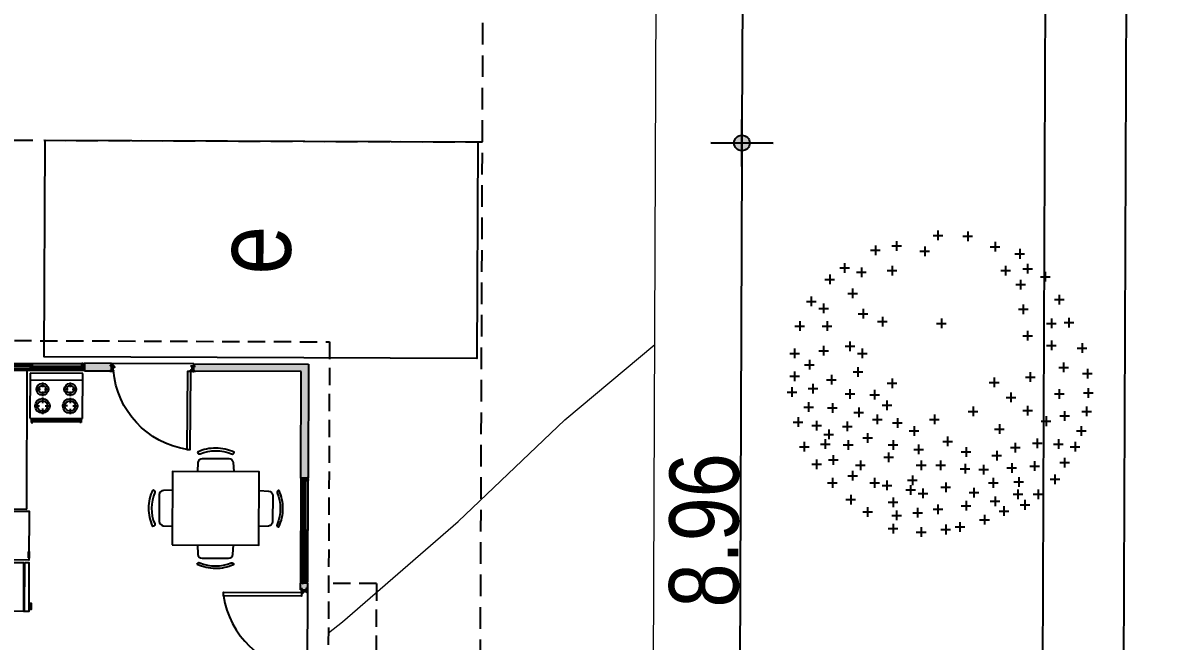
# Model space of a CAD drawing. Header units: inches. Extents: x 203 to 1065, y -1127 to 921.
# Drawn here: x 800.53 to 813.72, y 773.13 to 780.27 of the extents above; entities that cross this region are included whole.
import ezdxf

# ---------------------------------------------------------------- set-up
doc = ezdxf.new("R2010")
doc.units = ezdxf.units.IN
doc.header["$MEASUREMENT"] = 0
doc.header["$PDMODE"] = 35
doc.linetypes.add('DASHED2', pattern=[0.375, 0.25, -0.125])
doc.linetypes.add('HIDDEN', pattern=[0.375, 0.25, -0.125])
for name, color, linetype in [('4-PUERTA', 3, 'Continuous'), ('4-Ventana', 7, 'Continuous'), ('7-TECHO', 3, 'Continuous'), ('8-MUROS', 4, 'Continuous'), ('9-Equipamiento', 8, 'Continuous'), ('calle', 3, 'Continuous'), ('COTAS', 7, 'Continuous'), ('CURVAS', 32, 'Continuous'), ('D2', 40, 'Continuous'), ('Estacionamiento', 8, 'Continuous'), ('Mobiliario', 8, 'Continuous'), ('P-035', 3, 'Continuous'), ('Vegetación', 102, 'Continuous')]:
    doc.layers.add(name, color=color, linetype=linetype)
doc.layers.add('Limite terrenos', color=2, linetype='DASHED2', transparency=0.4)
doc.styles.add('TECHNICLITE', font='techl___.ttf')
doc.dimstyles.new('1-100', dxfattribs={"dimscale": 0, "dimtxt": 0.09, "dimasz": 0.03, "dimexe": 0.12, "dimexo": 0.2, "dimgap": 0.005, "dimtad": 3, "dimzin": 0, "dimdsep": 46, "dimtxsty": 'TECHNICLITE', "dimblk1": 'COTA', "dimblk2": 'COTA', "dimsah": 1, "dimcen": 2.5, "dimse1": 1, "dimse2": 1, "dimclrd": 7, "dimclre": 7, "dimclrt": 7, "dimadec": 0, "dimazin": 0, "dimtfac": 1, "dimtdec": 6, "dimtmove": 2, "dimatfit": 3, "dimldrblk": 'COTA', "dimfxl": 1, "dimtolj": 1, "dimtzin": 0, "dimarcsym": 0})

# ---------------------------------------------------------------- blocks, each defined once
blk = doc.blocks.new('PERFIL VENTANA')
for p, q in [((0, 0.03), (0.019, 0.03)), ((0, 0.03), (0, 0.022)), ((0.001, 0.022), (0, 0.022)), ((0.001, 0.028), (0.001, 0.022)), ((0.001, 0.028), (0.007, 0.028)), ((0.007, -0.028), (0.007, 0.028)), ((0.008, 0.013), (0.008, 0.028)), ((0.008, 0.028), (0.02, 0.028)), ((0.008, 0.013), (0.028, 0.013)), ((0.008, -0.012), (0.008, 0.012)), ((0.008, 0.012), (0.029, 0.012)), ((0.019, 0.034), (0.03, 0.034)), ((0.019, 0.034), (0.019, 0.03)), ((0.02, 0.032), (0.02, 0.028)), ((0.02, 0.032), (0.03, 0.032)), ((0.023, 0.017), (0.023, 0.018)), ((0.023, 0.018), (0.029, 0.018)), ((0.023, 0.017), (0.028, 0.017)), ((0.03, 0.034), (0.03, 0.032)), ((0.001, -0.022), (0, -0.022)), ((0, -0.03), (0, -0.022)), ((0, -0.03), (0.03, -0.03)), ((0.001, -0.028), (0.001, -0.022)), ((0.001, -0.028), (0.007, -0.028)), ((0.008, -0.012), (0.029, -0.012)), ((0.008, -0.028), (0.008, -0.013)), ((0.008, -0.013), (0.028, -0.013)), ((0.008, -0.028), (0.019, -0.028)), ((0.02, -0.026), (0.019, -0.026)), ((0.019, -0.028), (0.019, -0.026)), ((0.02, -0.028), (0.02, -0.026)), ((0.02, -0.028), (0.03, -0.028)), ((0.023, -0.017), (0.023, -0.018)), ((0.023, -0.017), (0.028, -0.017)), ((0.023, -0.018), (0.029, -0.018)), ((0.03, -0.03), (0.03, -0.028))]:
    blk.add_line(p, q)
for centre, radius, start, end in [((0.026, 0.015), 0.00298, 322.3763, 37.6237), ((0.026, 0.015), 0.00441, 312.5645, 47.4355), ((0.026, -0.015), 0.00298, 322.3763, 37.6237), ((0.026, -0.015), 0.00441, 312.5645, 47.4355)]:
    blk.add_arc(centre, radius, start, end)
blk = doc.blocks.new('PERFIL VENTANA2')
for p, q in [((0, 0.007), (-0.033, 0.007)), ((-0.033, 0.007), (-0.033, 0.005)), ((-0.033, 0.005), (-0.032, 0.005)), ((-0.033, 0), (-0.032, 0)), ((-0.033, -0.007), (-0.033, 0)), ((-0.023, 0.006), (-0.032, 0.006)), ((-0.032, 0.006), (-0.032, 0.005)), ((-0.032, -0.006), (-0.032, 0)), ((-0.023, -0.006), (-0.023, 0.006)), ((-0.021, -0.006), (-0.021, 0.006)), ((-0.009, 0.006), (-0.021, 0.006)), ((-0.009, -0.006), (-0.009, 0.006)), ((-0.007, -0.006), (-0.007, 0.006)), ((-0.001, 0.006), (-0.007, 0.006)), ((-0.001, 0.006), (-0.001, -0.006)), ((0, 0.007), (0, -0.007)), ((0, -0.007), (-0.033, -0.007)), ((-0.023, -0.006), (-0.032, -0.006)), ((-0.009, -0.006), (-0.021, -0.006)), ((-0.001, -0.006), (-0.007, -0.006))]:
    blk.add_line(p, q)
blk = doc.blocks.new('VENTANA C1')
for p, q in [((0.017, 0.022), (0.017, 0.019)), ((0.017, 0.022), (0.05, 0.022)), ((0.017, 0.019), (0.018, 0.019)), ((0.017, 0.011), (0.018, 0.011)), ((0.017, 0.011), (0.017, 0.007)), ((0.017, 0.007), (0.05, 0.007)), ((0.018, 0.021), (0.018, 0.019)), ((0.018, 0.021), (0.031, 0.021)), ((0.018, 0.011), (0.018, 0.009)), ((0.018, 0.009), (0.031, 0.009)), ((0.031, 0.009), (0.031, 0.021)), ((0.032, 0.009), (0.032, 0.021)), ((0.032, 0.021), (0.038, 0.021)), ((0.032, 0.009), (0.038, 0.009)), ((0.038, 0.009), (0.038, 0.021)), ((0.04, 0.009), (0.04, 0.021)), ((0.04, 0.021), (0.049, 0.021)), ((0.04, 0.009), (0.049, 0.009)), ((0.049, 0.021), (0.049, 0.02)), ((0.05, 0.02), (0.049, 0.02)), ((0.05, 0.015), (0.049, 0.015)), ((0.049, 0.009), (0.049, 0.015)), ((0.05, 0.022), (0.05, 0.02)), ((0.05, 0.007), (0.05, 0.015)), ((1.168, -0.007), (1.168, -0.015)), ((1.201, -0.007), (1.168, -0.007)), ((1.168, -0.02), (1.169, -0.02)), ((1.168, -0.022), (1.168, -0.02)), ((1.201, -0.022), (1.168, -0.022)), ((1.169, -0.009), (1.169, -0.015)), ((1.178, -0.009), (1.169, -0.009)), ((1.169, -0.021), (1.169, -0.02)), ((1.178, -0.021), (1.169, -0.021)), ((1.178, -0.009), (1.178, -0.021)), ((1.18, -0.009), (1.18, -0.021)), ((1.186, -0.009), (1.18, -0.009)), ((1.186, -0.021), (1.18, -0.021)), ((1.186, -0.009), (1.186, -0.021)), ((1.2, -0.009), (1.187, -0.009)), ((1.187, -0.009), (1.187, -0.021)), ((1.2, -0.021), (1.187, -0.021)), ((1.2, -0.011), (1.2, -0.009)), ((1.201, -0.011), (1.2, -0.011)), ((1.2, -0.021), (1.2, -0.019)), ((1.201, -0.019), (1.2, -0.019)), ((1.201, -0.011), (1.201, -0.007)), ((1.201, -0.022), (1.201, -0.019))]:
    blk.add_line(p, q)
for points in [[(0.607, 0.006), (0.615, 0.006), (0.615, -0.007), (0.607, -0.007)], [(0.608, 0.005), (0.614, 0.005), (0.614, -0.005), (0.608, -0.005)]]:
    blk.add_lwpolyline(points, close=True)
at = {"layer": '4-Ventana', "color": 8}
for p, q in [((0.008, 0.003), (0.607, 0.003)), ((0.02, 0.028), (1.202, 0.028)), ((0.03, 0.034), (1.192, 0.034)), ((0.615, 0.003), (1.214, 0.003)), ((0.008, -0.003), (0.607, -0.003)), ((0.02, -0.026), (1.202, -0.026)), ((0.03, -0.03), (1.192, -0.03)), ((0.615, -0.003), (1.214, -0.003))]:
    blk.add_line(p, q, dxfattribs=at)
at = {"layer": '4-Ventana'}
for points in [[(0.046, 0.02), (0.587, 0.02), (0.587, 0.015), (0.046, 0.015)], [(0.625, -0.015), (1.174, -0.015), (1.174, -0.02), (0.625, -0.02)]]:
    blk.add_lwpolyline(points, close=True, dxfattribs=at)
for name, p in [('PERFIL VENTANA', (0, 0)), ('PERFIL VENTANA2', (0.615, 0.015))]:
    blk.add_blockref(name, p)
at = {"xscale": -1}
blk.add_blockref('PERFIL VENTANA', (1.222, 0), dxfattribs=at)
at = {"rotation": 180}
blk.add_blockref('PERFIL VENTANA2', (0.598, -0.015), dxfattribs=at)
blk = doc.blocks.new('PERFIL PUERTA')
blk.add_lwpolyline([(0.026, -0.008), (0.026, -0.009), (0.025, -0.008), (0.025, -0.009), (0.024, -0.008), (0.024, -0.009), (0.023, -0.008), (0.023, -0.009), (0.022, -0.008), (0.022, -0.009), (0.021, -0.008), (0.021, -0.009), (0.02, -0.008), (0.02, -0.009), (0.019, -0.008), (0.019, -0.009), (0.018, -0.008), (0.018, -0.009), (0.017, -0.008), (0.017, -0.009), (0.016, -0.008), (0.016, -0.009), (0.015, -0.008), (0.015, -0.009), (0.005, -0.009), (0.004, -0.008), (0.004, -0.009), (0.003, -0.008), (0.003, -0.009), (0.002, -0.008), (0.002, -0.009), (0.001, -0.008), (0.001, -0.009), (0, -0.008), (0, -0.009), (-0.001, -0.008), (-0.001, -0.009), (-0.002, -0.008), (-0.002, -0.009), (-0.003, -0.008), (-0.003, -0.009), (-0.004, -0.008), (-0.004, -0.009), (-0.005, -0.008), (-0.005, -0.009), (-0.006, -0.008), (-0.006, -0.009), (-0.007, -0.008), (-0.007, -0.009), (-0.011, -0.009), (-0.011, -0.012), (-0.008, -0.012, -0.414214), (-0.007, -0.013), (-0.007, -0.013), (-0.016, -0.013, 0.414214), (-0.017, -0.014), (-0.017, -0.019), (-0.015, -0.019), (-0.015, -0.021, -1), (-0.016, -0.021), (-0.016, -0.02), (-0.017, -0.02), (-0.017, -0.026), (-0.016, -0.026), (-0.016, -0.025, -1), (-0.015, -0.025), (-0.015, -0.027), (-0.018, -0.027, -0.414214), (-0.019, -0.026), (-0.019, -0.014, 0.414214), (-0.02, -0.013), (-0.032, -0.013), (-0.032, -0.012, 0.194303), (-0.033, -0.011, 0.403853), (-0.033, -0.008, 0.403853), (-0.033, -0.006, 0.403853), (-0.033, -0.003, 0.403853), (-0.033, -0.001, 0.403853), (-0.033, 0.002, 0.403853), (-0.033, 0.004, 0.403853), (-0.033, 0.007, 0.403853), (-0.033, 0.009, 0.403853), (-0.033, 0.012, 0.403853), (-0.033, 0.014, 0.403853), (-0.033, 0.017, 0.403853), (-0.033, 0.019, 0.403853), (-0.033, 0.022, 0.403853), (-0.033, 0.024, 0.194303), (-0.032, 0.026), (-0.032, 0.027), (-0.031, 0.027), (-0.031, 0.017), (-0.031, 0.001, 0.414214), (-0.03, 0), (-0.025, 0, -0.414214), (-0.025, -0.001), (-0.025, -0.001, -0.414214), (-0.025, -0.001), (-0.031, -0.001), (-0.031, -0.007), (-0.029, -0.007), (-0.029, -0.008), (-0.03, -0.008, 0.414214), (-0.031, -0.009), (-0.031, -0.011, 0.414214), (-0.03, -0.012), (-0.013, -0.012, 0.414214), (-0.012, -0.011), (-0.012, -0.009), (-0.012, -0.008, -0.414214), (-0.011, -0.007), (0.031, -0.007), (0.031, -0.001), (0.025, -0.001, -0.414214), (0.025, -0.001), (0.025, -0.001, -0.414214), (0.025, 0), (0.03, 0, 0.414214), (0.031, 0.001), (0.031, 0.017), (0.031, 0.027), (0.032, 0.027), (0.032, 0.026, 0.194303), (0.033, 0.024, 0.403853), (0.033, 0.022, 0.403853), (0.033, 0.019, 0.403853), (0.033, 0.017, 0.403853), (0.033, 0.014, 0.403853), (0.033, 0.012, 0.403853), (0.033, 0.009, 0.403853), (0.033, 0.007, 0.403853), (0.033, 0.004, 0.403853), (0.033, 0.002, 0.403853), (0.033, -0.001, 0.403853), (0.033, -0.003, 0.403853), (0.033, -0.006, 0.403853), (0.033, -0.008, 0.403853), (0.033, -0.011, 0.194303), (0.032, -0.012), (0.032, -0.013), (0.026, -0.013), (0.026, -0.013, -0.414214), (0.027, -0.012), (0.031, -0.012), (0.031, -0.009), (0.027, -0.009)], format="xyb", close=True)
blk = doc.blocks.new('PERFIL PUERTA 1')
for p, q in [((-0.002, 0.04), (0.005, 0.04)), ((-0.002, 0.001), (-0.002, 0.002)), ((0, 0), (-0.002, 0)), ((-0.002, 0), (-0.002, 0)), ((0, 0), (-0.002, 0)), ((0, 0.038), (0.005, 0.038)), ((0, 0.032), (0, 0.038)), ((0, 0.032), (0.041, 0.032)), ((0, 0.024), (0, 0.031)), ((0.042, 0.031), (0, 0.031)), ((0, 0.024), (0.01, 0.024)), ((0, 0.013), (0, 0.023)), ((0.01, 0.023), (0, 0.023)), ((0, 0.009), (0, 0.014)), ((0, 0.001), (0, 0.009)), ((0, 0.001), (0.001, 0.001)), ((0, 0), (0, -0.009)), ((0.001, 0.001), (0.001, -0.009)), ((0.005, 0.038), (0.005, 0.04)), ((0.01, 0.023), (0.01, 0.024)), ((0.037, 0.038), (0.037, 0.04)), ((0.037, 0.04), (0.048, 0.04)), ((0.037, 0.038), (0.041, 0.038)), ((0.041, 0.032), (0.041, 0.038)), ((0.042, 0.031), (0.042, 0.038)), ((0.042, 0.038), (0.058, 0.038)), ((0.046, 0.055), (0.049, 0.055)), ((0.046, 0.052), (0.046, 0.055)), ((0.046, 0.052), (0.047, 0.052)), ((0.046, 0.046), (0.046, 0.049)), ((0.046, 0.049), (0.047, 0.049)), ((0.046, 0.046), (0.048, 0.046)), ((0.047, 0.053), (0.048, 0.053)), ((0.047, 0.052), (0.047, 0.053)), ((0.047, 0.048), (0.047, 0.049)), ((0.047, 0.048), (0.048, 0.048)), ((0.048, 0.048), (0.048, 0.053)), ((0.048, 0.04), (0.048, 0.046)), ((0.049, 0.04), (0.049, 0.055)), ((0.049, 0.04), (0.059, 0.04)), ((0.05, 0.023), (0.05, 0.024)), ((0.05, 0.024), (0.058, 0.024)), ((0.058, 0.023), (0.05, 0.023)), ((0.056, 0.001), (0.058, 0.001)), ((0.056, 0.001), (0.056, -0.009)), ((0.057, 0.031), (0.057, 0.032)), ((0.057, 0.032), (0.058, 0.032)), ((0.058, 0.031), (0.057, 0.031)), ((0.058, 0.032), (0.058, 0.038)), ((0.058, 0.024), (0.058, 0.031)), ((0.058, 0.013), (0.058, 0.023)), ((0.058, 0.009), (0.058, 0.014)), ((0.058, 0.001), (0.058, 0.009)), ((0.058, 0), (0.058, -0.009)), ((0.058, 0), (0.059, 0)), ((0.059, 0), (0.058, 0)), ((0.059, 0), (0.059, 0)), ((0, -0.009), (0.001, -0.009)), ((0.056, -0.009), (0.058, -0.009))]:
    blk.add_line(p, q)
for radius in [0.00228, 0.00128]:
    blk.add_circle((-0.002, 0.042), radius)
for centre, radius, start, end in [((-0.006, 0.008), 0.004, 15.4778, 15.4778), ((-0.006, 0.04), 0.004, 344.5222, 353.5674), ((-0.001, 0.039), 0.000208, 164.5222, 254.3626), ((-0.002, 0.038), 0.000926, 315.0751, 43.9996), ((-0.001, 0.038), 0.000208, 108.652, 250.079), ((-0.002, 0.037), 0.000926, 316.0004, 45.3053), ((-0.002, 0.035), 0.000926, 315.0751, 47.463), ((-0.001, 0.036), 0.000208, 105.6374, 242.4915), ((-0.002, 0.033), 0.000926, 316.0004, 45.3053), ((-0.001, 0.034), 0.000208, 108.652, 250.079), ((-0.006, 0.032), 0.004, 359.3447, 0.6553), ((-0.001, 0.033), 0.000208, 105.6374, 180.6553), ((-0.002, 0.032), 0.000926, 315.0751, 43.9996), ((-0.001, 0.032), 0.000208, 179.3447, 254.3626), ((-0.002, 0.03), 0.000926, 316.0004, 45.3053), ((-0.001, 0.031), 0.000208, 108.652, 250.079), ((-0.001, 0.029), 0.000208, 105.6374, 242.4915), ((-0.002, 0.028), 0.000926, 315.0751, 47.463), ((-0.001, 0.027), 0.000208, 108.652, 250.079), ((-0.002, 0.026), 0.000926, 316.0004, 45.3053), ((-0.006, 0.024), 0.004, 0, 15.4778), ((-0.001, 0.026), 0.000208, 105.6374, 195.4778), ((-0.006, 0.024), 0.004, 344.5222, 0), ((-0.001, 0.023), 0.000208, 164.5222, 254.3626), ((-0.002, 0.023), 0.000926, 315.0751, 43.9996), ((-0.001, 0.022), 0.000208, 108.652, 250.079), ((-0.002, 0.021), 0.000926, 316.0004, 45.3053), ((-0.002, 0.019), 0.000926, 315.0751, 47.463), ((-0.001, 0.02), 0.000208, 105.6374, 242.4915), ((-0.002, 0.017), 0.000926, 316.0004, 45.3053), ((-0.001, 0.018), 0.000208, 108.652, 250.079), ((-0.001, 0.017), 0.000208, 105.6374, 195.4778), ((-0.006, 0.015), 0.004, 8.6374, 15.4778), ((-0.001, 0.016), 0.000208, 164.5222, 254.3626), ((-0.006, 0.017), 0.004, 344.5222, 351.3626), ((-0.002, 0.015), 0.000926, 315.0751, 43.9996), ((-0.001, 0.014), 0.000208, 108.652, 250.079), ((-0.002, 0.013), 0.000926, 316.0004, 45.3053), ((-0.002, 0.011), 0.000926, 315.0751, 47.463), ((-0.001, 0.012), 0.000208, 105.6374, 242.4915), ((-0.001, 0.01), 0.000208, 108.652, 250.079), ((-0.002, 0.01), 0.000926, 316.0004, 45.3053), ((-0.001, 0.009), 0.000208, 164.5222, 254.3626), ((-0.001, 0.009), 0.000208, 105.6374, 195.4778), ((-0.002, 0.008), 0.000926, 315.0751, 43.9996), ((-0.002, 0.006), 0.000926, 316.0004, 45.3053), ((-0.001, 0.007), 0.000208, 108.652, 250.079), ((-0.001, 0.005), 0.000208, 105.6374, 242.4915), ((-0.002, 0.004), 0.000926, 315.0751, 47.463), ((-0.001, 0.003), 0.000208, 108.652, 250.079), ((-0.002, 0.003), 0.000926, 316.0004, 45.3053), ((-0.001, 0.002), 0.000208, 105.6374, 195.4778), ((-0.006, 0), 0.004, 0, 15.4778), ((0.063, 0.04), 0.004, 186.4326, 195.4778), ((0.06, 0.038), 0.000926, 136.0004, 224.9249), ((0.059, 0.039), 0.000208, 285.6374, 15.4778), ((0.059, 0.038), 0.000208, 289.921, 71.348), ((0.06, 0.037), 0.000926, 134.6947, 223.9996), ((0.059, 0.036), 0.000208, 297.5085, 74.3626), ((0.06, 0.035), 0.000926, 132.537, 224.9249), ((0.059, 0.034), 0.000208, 289.921, 71.348), ((0.06, 0.033), 0.000926, 134.6947, 223.9996), ((0.059, 0.033), 0.000208, 359.3447, 74.3626), ((0.059, 0.032), 0.000208, 285.6374, 0.6553), ((0.06, 0.032), 0.000926, 136.0004, 224.9249), ((0.059, 0.031), 0.000208, 289.921, 71.348), ((0.06, 0.03), 0.000926, 134.6947, 223.9996), ((0.06, 0.028), 0.000926, 132.537, 224.9249), ((0.059, 0.029), 0.000208, 297.5085, 74.3626), ((0.06, 0.026), 0.000926, 134.6947, 223.9996), ((0.059, 0.027), 0.000208, 289.921, 71.348), ((0.059, 0.026), 0.000208, 344.5222, 74.3626), ((0.063, 0.024), 0.004, 164.5222, 180), ((0.059, 0.024), 0.000208, 285.6374, 15.4778), ((0.06, 0.023), 0.000926, 136.0004, 224.9249), ((0.063, 0.025), 0.004, 186.4326, 195.4778), ((0.059, 0.022), 0.000208, 289.921, 71.348), ((0.06, 0.021), 0.000926, 134.6947, 223.9996), ((0.059, 0.02), 0.000208, 297.5085, 74.3626), ((0.06, 0.02), 0.000926, 132.537, 224.9249), ((0.059, 0.019), 0.000208, 289.921, 71.348), ((0.06, 0.018), 0.000926, 134.6947, 223.9996), ((0.06, 0.016), 0.000926, 136.0004, 224.9249), ((0.059, 0.017), 0.000208, 285.6374, 0.6553), ((0.059, 0.017), 0.000208, 359.3447, 74.3626), ((0.06, 0.014), 0.000926, 134.6947, 223.9996), ((0.059, 0.015), 0.000208, 289.921, 71.348), ((0.059, 0.014), 0.000208, 297.5085, 74.3626), ((0.06, 0.013), 0.000926, 132.537, 224.9249), ((0.059, 0.012), 0.000208, 289.921, 71.348), ((0.06, 0.011), 0.000926, 134.6947, 223.9996), ((0.063, 0.009), 0.004, 164.5222, 180), ((0.059, 0.01), 0.000208, 344.5222, 74.3626), ((0.063, 0.009), 0.004, 180, 195.4778), ((0.059, 0.008), 0.000208, 285.6374, 15.4778), ((0.06, 0.007), 0.000926, 136.0004, 224.9249), ((0.059, 0.006), 0.000208, 289.921, 71.348), ((0.06, 0.006), 0.000926, 134.6947, 223.9996), ((0.059, 0.005), 0.000208, 297.5085, 74.3626), ((0.06, 0.004), 0.000926, 132.537, 224.9249), ((0.06, 0.002), 0.000926, 134.6947, 223.9996), ((0.059, 0.003), 0.000208, 289.921, 71.348), ((0.059, 0.001), 0.000208, 344.5222, 74.3626), ((0.063, 0), 0.004, 164.5222, 180), ((0.064, 0.032), 0.004, 179.3447, 180.6553), ((0.064, 0.017), 0.004, 179.3447, 180.6553)]:
    blk.add_arc(centre, radius, start, end)
blk = doc.blocks.new('PUERTA 90')
at = {"layer": '4-PUERTA'}
blk.add_lwpolyline([(-0.045, 0.03), (-0.085, 0.03), (-0.085, 0.93), (-0.045, 0.93)], close=True, dxfattribs=at)
at = {"layer": '4-PUERTA', "color": 252}
blk.add_arc((0.063, -0.066), 1.007, 98.4244, 174.7413, dxfattribs=at)
at = {"rotation": 90}
for name, p in [('PERFIL PUERTA', (-0.953, 0)), ('PERFIL PUERTA 1', (0, -0.031))]:
    blk.add_blockref(name, p, dxfattribs=at)
blk = doc.blocks.new('COCINA1')
at = {"linetype": 'Continuous'}
for p, q in [((0, 0.304), (0, -0.304)), ((0.52, 0.304), (0, 0.304)), ((0.08, 0.304), (0.08, -0.304)), ((0.52, -0.304), (0.52, 0.304)), ((0.52, 0.288), (0.568, 0.288)), ((0.568, 0.272), (0.52, 0.272)), ((0.544, 0.272), (0.544, -0.272)), ((0.552, -0.272), (0.552, 0.272)), ((0.56, 0.272), (0.56, -0.272)), ((0.568, 0.288), (0.568, 0.272)), ((0.104, 0.16), (0.16, 0.16)), ((0.184, 0.24), (0.184, 0.184)), ((0.184, 0.136), (0.184, 0.08)), ((0.208, 0.16), (0.264, 0.16)), ((0.28, 0.16), (0.344, 0.16)), ((0.376, 0.256), (0.376, 0.192)), ((0.408, 0.16), (0.472, 0.16)), ((0.376, 0.128), (0.376, 0.064)), ((0.184, -0.136), (0.184, -0.08)), ((0.376, -0.128), (0.376, -0.064)), ((0.104, -0.16), (0.16, -0.16)), ((0.184, -0.24), (0.184, -0.184)), ((0.208, -0.16), (0.264, -0.16)), ((0.28, -0.16), (0.344, -0.16)), ((0.376, -0.256), (0.376, -0.192)), ((0.408, -0.16), (0.472, -0.16)), ((0, -0.304), (0.52, -0.304)), ((0.568, -0.272), (0.52, -0.272)), ((0.52, -0.288), (0.568, -0.288)), ((0.568, -0.288), (0.568, -0.272))]:
    blk.add_line(p, q, dxfattribs=at)
for centre, radius in [((0.184, 0.16), 0.068), ((0.184, 0.16), 0.044), ((0.376, 0.16), 0.084), ((0.376, 0.16), 0.06), ((0.184, -0.16), 0.068), ((0.184, -0.16), 0.044), ((0.376, -0.16), 0.084), ((0.376, -0.16), 0.06)]:
    blk.add_circle(centre, radius, dxfattribs=at)
blk = doc.blocks.new('HEL1-PL')
for points in [[(2, -41), (73, -41), (73, 41), (2, 41)], [(75, -41), (82, -41), (82, 41), (75, 41)], [(84.3, 37.3), (86.6, 37.3), (86.6, 27.4), (84.3, 27.4)]]:
    blk.add_lwpolyline(points, close=True)
blk = doc.blocks.new('2 Dorm')
at = {"layer": '8-MUROS'}
h = blk.add_hatch(color=252, dxfattribs=at)
h.dxf.hatch_style = 1
h.paths.add_polyline_path([(6.513, -7.547), (6.467, -4.95), (3.553, -5.001), (3.553, -5.001), (3.554, -5.061), (6.382, -5.011), (6.425, -7.465), (5.194, -7.487), (5.196, -7.57)])
h.paths.add_polyline_path([(2.721, -7.53), (2.671, -4.69), (2.611, -4.691), (2.662, -7.615), (3.984, -7.592), (3.983, -7.508)])
h.paths.add_polyline_path([(0.219, -7.574), (0.154, -3.858), (2.659, -3.814), (2.658, -3.754), (0.153, -3.798), (0.088, -0.082), (1.318, -0.061), (1.317, 0.023), (0, 0), (0.134, -7.659), (1.45, -7.636), (1.449, -7.552)])
h.paths.add_polyline_path([(3.568, -4.226), (3.628, -4.225), (3.62, -3.797), (6.391, -3.749), (6.446, -3.748), (6.445, -3.688), (3.559, -3.738)])
h.paths.add_polyline_path([(3.775, -0.018), (3.842, -0.017), (3.84, 0.067), (3.774, 0.066)])
h.paths.add_polyline_path([(2.53, -0.04), (2.825, -0.034), (2.824, 0.049), (2.529, 0.044)])
h.paths.add_polyline_path([(6.294, 0.026), (6.316, -1.216), (6.402, -1.214), (6.379, 0.111), (5.062, 0.088), (5.064, 0.005)])
h = blk.add_hatch(color=252, dxfattribs=at)
h.dxf.hatch_style = 1
h.paths.add_polyline_path([(6.332, -2.166), (6.338, -2.478), (6.424, -2.476), (6.419, -2.164)])
at = {"color": 8}
for p, q in [((2.824, 0.049), (3.774, 0.066)), ((6.402, -1.214), (6.419, -2.164))]:
    blk.add_line(p, q, dxfattribs=at)
at = {"layer": '7-TECHO', "linetype": 'HIDDEN', "ltscale": 0.8}
for p, q in [((3.834, 0.861), (1.256, 0.816)), ((3.834, 0.861), (3.843, 0.308)), ((6.634, 0.357), (-0.263, 0.236)), ((6.776, -7.784), (6.634, 0.357))]:
    blk.add_line(p, q, dxfattribs=at)
at = {"layer": '8-MUROS', "color": 4}
for p, q in [((3.774, 0.066), (3.85, 0.067)), ((3.85, 0.067), (3.852, -0.016)), ((6.379, 0.111), (5.062, 0.088)), ((5.062, 0.088), (5.064, 0.005)), ((5.064, 0.005), (6.294, 0.026)), ((6.294, 0.026), (6.316, -1.216)), ((6.402, -1.214), (6.379, 0.111)), ((3.775, -0.018), (3.852, -0.016)), ((6.316, -1.216), (6.402, -1.214)), ((6.338, -2.478), (6.332, -2.166)), ((6.419, -2.164), (6.424, -2.476)), ((6.424, -2.476), (6.338, -2.478))]:
    blk.add_line(p, q, dxfattribs=at)
at = {"layer": '8-MUROS', "color": 251}
for p, q in [((5.064, 0.005), (3.852, -0.016)), ((6.338, -2.478), (6.359, -3.69))]:
    blk.add_line(p, q, dxfattribs=at)
at = {"layer": '8-MUROS', "color": 4}
for points in [[(3.775, -0.018), (3.774, 0.066)], [(6.332, -2.166), (6.419, -2.164)]]:
    blk.add_lwpolyline(points, dxfattribs=at)
at = {"layer": '9-Equipamiento'}
for p, q in [((4.749, -3.168), (6.349, -3.14)), ((6.349, -3.14), (6.359, -3.69)), ((4.759, -3.718), (4.749, -3.168))]:
    blk.add_line(p, q, dxfattribs=at)
at = {"layer": 'Mobiliario'}
for points in [[(4.925, -0.25), (4.925, -0.252, -0.536397), (4.898, -0.271, 0.201961), (4.533, -0.278, -0.536397), (4.505, -0.26), (4.505, -0.257, -0.108787), (4.714, -0.207, -0.108787)], [(4.082, -1.207), (4.084, -1.206, 0.536397), (4.102, -1.178, -0.201961), (4.096, -0.814, 0.536397), (4.077, -0.787), (4.074, -0.787, 0.108787), (4.032, -0.997, 0.108787)], [(5.381, -1.184), (5.379, -1.184, -0.536397), (5.36, -1.156, 0.201961), (5.354, -0.792, -0.536397), (5.371, -0.764), (5.374, -0.764, -0.108787), (5.424, -0.973, -0.108787)], [(4.95, -1.706), (4.95, -1.704, 0.536397), (4.922, -1.686, -0.201961), (4.558, -1.692, 0.536397), (4.53, -1.711), (4.53, -1.714, 0.108787), (4.741, -1.756, 0.108787)]]:
    blk.add_lwpolyline(points, format="xyb", close=True, dxfattribs=at)
for points in [[(4.927, -0.475), (4.92, -0.371, 0.398895), (4.869, -0.324), (4.564, -0.33, 0.398895), (4.515, -0.378), (4.511, -0.482)], [(4.306, -1.201), (4.202, -1.197, -0.398895), (4.154, -1.148), (4.149, -0.843, -0.398895), (4.195, -0.792), (4.299, -0.785)], [(5.156, -1.186), (5.26, -1.178, 0.398895), (5.307, -1.128), (5.301, -0.823, 0.398895), (5.253, -0.774), (5.149, -0.77)], [(4.944, -1.482), (4.941, -1.585, -0.398895), (4.892, -1.634), (4.587, -1.639, -0.398895), (4.536, -1.593), (4.529, -1.489)]]:
    blk.add_lwpolyline(points, format="xyb", dxfattribs=at)
for points in [[(4.312, -1.493), (4.294, -0.493), (5.144, -0.478), (5.161, -1.478)], [(4.733, -3.691), (4.723, -3.141), (4.16, -3.151), (4.169, -3.701)], [(4.185, -3.159), (4.185, -3.143), (4.253, -3.141), (4.253, -3.157)]]:
    blk.add_lwpolyline(points, close=True, dxfattribs=at)
at = {"layer": '4-PUERTA', "xscale": -1, "rotation": 181}
blk.add_blockref('PUERTA 90', (3.786, 0.024), dxfattribs=at)
at = {"layer": '4-PUERTA', "rotation": 91.21741319215062}
blk.add_blockref('PUERTA 90', (6.342, -1.204), dxfattribs=at)
at = {"layer": '4-Ventana', "rotation": 1.000000000000049}
blk.add_blockref('VENTANA C1', (3.845, 0.035), dxfattribs=at)
at = {"layer": '4-Ventana', "xscale": -1, "rotation": 271}
blk.add_blockref('VENTANA C1', (6.411, -3.699), dxfattribs=at)
at = {"layer": 'Mobiliario', "xscale": -1, "rotation": 0.9999999999999964}
blk.add_blockref('COCINA1', (6.312, -2.804), dxfattribs=at)
at = {"layer": 'Mobiliario', "xscale": 0.006875000000945874, "yscale": 0.006875000000945874, "zscale": 0.006875000000945874, "rotation": 90.99999999999994}
blk.add_blockref('HEL1-PL', (3.858, -3.72), dxfattribs=at)
blk = doc.blocks.new('RB13')
for p, q in [((0.00127, 0.49667), (0.00127, 0.4655)), ((-0.09496, 0.49383), (-0.09496, 0.46267)), ((-0.07937, 0.47825), (-0.11054, 0.47825)), ((0.01685, 0.48108), (-0.01432, 0.48108)), ((-0.18269, 0.45983), (-0.18269, 0.42867)), ((0.13428, 0.46267), (0.13428, 0.4315)), ((0.2022, 0.4485), (0.2022, 0.41733)), ((0.04372, 0.44567), (0.04372, 0.4145)), ((0.14987, 0.44708), (0.1187, 0.44708)), ((-0.16711, 0.44425), (-0.19827, 0.44425)), ((-0.26193, 0.43717), (-0.26193, 0.406)), ((0.0593, 0.43008), (0.02814, 0.43008)), ((0.21779, 0.43292), (0.18662, 0.43292)), ((-0.24635, 0.42158), (-0.27752, 0.42158)), ((0.30126, 0.39183), (0.30126, 0.36066)), ((-0.2874, 0.389), (-0.2874, 0.35783)), ((-0.21665, 0.38333), (-0.21665, 0.35216)), ((0.14843, 0.38333), (0.14843, 0.35216)), ((0.24749, 0.37767), (0.24749, 0.3465)), ((0.31684, 0.37625), (0.28567, 0.37625)), ((-0.27182, 0.37342), (-0.30299, 0.37342)), ((-0.20107, 0.36775), (-0.23223, 0.36775)), ((0.16402, 0.36775), (0.13285, 0.36775)), ((-0.34401, 0.3635), (-0.34401, 0.33233)), ((0.26307, 0.36208), (0.2319, 0.36208)), ((0.34937, 0.355), (0.34937, 0.32383)), ((-0.32842, 0.34791), (-0.35959, 0.34791)), ((-0.26476, 0.338), (-0.26476, 0.30683)), ((0.36495, 0.33941), (0.33379, 0.33941)), ((-0.24918, 0.32241), (-0.28035, 0.32241)), ((0.27579, 0.30966), (0.27579, 0.2785)), ((0.29137, 0.29408), (0.2602, 0.29408)), ((-0.38929, 0.28983), (-0.38929, 0.25866)), ((0.4088, 0.28416), (0.4088, 0.253)), ((-0.3737, 0.27425), (-0.40487, 0.27425)), ((0.42439, 0.26858), (0.39322, 0.26858)), ((0.36918, 0.2615), (0.36918, 0.23033)), ((-0.27325, 0.25866), (-0.27325, 0.22749)), ((-0.25767, 0.24308), (-0.28884, 0.24308)), ((0.24183, 0.2445), (0.24183, 0.21333)), ((0.38476, 0.24591), (0.3536, 0.24591)), ((0.25741, 0.22891), (0.22624, 0.22891)), ((0.17956, 0.21899), (0.17956, 0.18783)), ((-0.42042, 0.21616), (-0.42042, 0.18499)), ((-0.36382, 0.21333), (-0.36382, 0.18216)), ((-0.01005, 0.21333), (-0.01005, 0.18216)), ((0.19515, 0.20341), (0.16398, 0.20341)), ((0.35786, 0.20483), (0.35786, 0.17366)), ((0.44559, 0.20483), (0.44559, 0.17366)), ((-0.40483, 0.20058), (-0.436, 0.20058)), ((-0.34823, 0.19774), (-0.3794, 0.19774)), ((0.00553, 0.19774), (-0.02564, 0.19774)), ((0.37344, 0.18924), (0.34228, 0.18924)), ((0.46118, 0.18924), (0.43001, 0.18924)), ((-0.2874, 0.17366), (-0.2874, 0.14249)), ((-0.27182, 0.15808), (-0.30299, 0.15808)), ((-0.36382, 0.14249), (-0.36382, 0.11133)), ((0.28428, 0.13966), (0.28428, 0.10849)), ((-0.46287, 0.13399), (-0.46287, 0.10282)), ((-0.34823, 0.12691), (-0.3794, 0.12691)), ((0.36918, 0.12549), (0.36918, 0.09432)), ((0.29986, 0.12408), (0.26869, 0.12408)), ((-0.44729, 0.11841), (-0.47845, 0.11841)), ((0.24466, 0.11699), (0.24466, 0.08582)), ((0.46257, 0.11699), (0.46257, 0.08582)), ((0.38476, 0.10991), (0.3536, 0.10991)), ((0.26024, 0.10141), (0.22907, 0.10141)), ((0.47816, 0.10141), (0.44699, 0.10141)), ((0.41446, 0.08016), (0.41446, 0.04899)), ((-0.40344, 0.07166), (-0.40344, 0.04049)), ((0.43005, 0.06457), (0.39888, 0.06457)), ((-0.38785, 0.05607), (-0.41902, 0.05607)), ((0.25881, 0.05749), (0.25881, 0.02632)), ((-0.47985, 0.05182), (-0.47985, 0.02066)), ((-0.29589, 0.04049), (-0.29589, 0.00932)), ((0.27439, 0.04191), (0.24322, 0.04191)), ((0.46257, 0.04332), (0.46257, 0.01216)), ((-0.46427, 0.03624), (-0.49543, 0.03624)), ((0.34371, 0.03199), (0.34371, 0.00082)), ((0.47816, 0.02774), (0.44699, 0.02774)), ((-0.28031, 0.02491), (-0.31148, 0.02491)), ((-0.17986, 0.02349), (-0.17986, -0.00768)), ((0.14843, 0.02066), (0.14843, -0.01051)), ((0.35929, 0.01641), (0.32813, 0.01641)), ((-0.16428, 0.00791), (-0.19544, 0.00791)), ((0.16402, 0.00507), (0.13285, 0.00507)), ((0.40314, 0.00366), (0.40314, -0.02751)), ((-0.48268, -0.01051), (-0.48268, -0.04168)), ((0.47106, -0.00768), (0.47106, -0.03885)), ((-0.38929, -0.01334), (-0.38929, -0.04451)), ((0.28428, -0.01334), (0.28428, -0.04451)), ((0.41873, -0.01193), (0.38756, -0.01193)), ((0.20503, -0.01618), (0.20503, -0.04735)), ((-0.23363, -0.02468), (-0.23363, -0.05585)), ((0.48665, -0.02326), (0.45548, -0.02326)), ((-0.4671, -0.02609), (-0.49826, -0.02609)), ((-0.3737, -0.02893), (-0.40487, -0.02893)), ((0.29986, -0.02893), (0.26869, -0.02893)), ((0.22062, -0.03176), (0.18945, -0.03176)), ((-0.21805, -0.04026), (-0.24922, -0.04026)), ((0.16541, -0.05018), (0.16541, -0.08135)), ((0.34088, -0.05868), (0.34088, -0.08985)), ((0.41729, -0.05585), (0.41729, -0.08701)), ((0.181, -0.06576), (0.14983, -0.06576)), ((-0.2874, -0.06718), (-0.2874, -0.09835)), ((-0.47702, -0.07001), (-0.47702, -0.10118)), ((-0.11194, -0.07001), (-0.11194, -0.10118)), ((0.25598, -0.07285), (0.25598, -0.10401)), ((0.43288, -0.07143), (0.40171, -0.07143)), ((0.35646, -0.07426), (0.3253, -0.07426)), ((-0.40627, -0.08418), (-0.40627, -0.11535)), ((-0.27182, -0.08276), (-0.30299, -0.08276)), ((-0.46144, -0.0856), (-0.4926, -0.0856)), ((-0.09635, -0.0856), (-0.12752, -0.0856)), ((0.27156, -0.08843), (0.24039, -0.08843)), ((0.01259, -0.09551), (0.01259, -0.12668)), ((0.19654, -0.09551), (0.19654, -0.12668)), ((-0.39068, -0.09976), (-0.42185, -0.09976)), ((-0.34684, -0.10118), (-0.34684, -0.13235)), ((0.45125, -0.10401), (0.45125, -0.13518)), ((0.13145, -0.10685), (0.13145, -0.13801)), ((0.02817, -0.1111), (-0.003, -0.1111)), ((0.21213, -0.1111), (0.18096, -0.1111)), ((-0.33125, -0.11676), (-0.36242, -0.11676)), ((0.39182, -0.11535), (0.39182, -0.14651)), ((0.29277, -0.11818), (0.29277, -0.14935)), ((0.46684, -0.1196), (0.43567, -0.1196)), ((0.14704, -0.12243), (0.11587, -0.12243)), ((-0.19684, -0.12668), (-0.19684, -0.15785)), ((0.40741, -0.13093), (0.37624, -0.13093)), ((-0.46004, -0.13235), (-0.46004, -0.16352)), ((0.07768, -0.13235), (0.07768, -0.16352)), ((0.30835, -0.13376), (0.27718, -0.13376)), ((-0.18126, -0.14226), (-0.21242, -0.14226)), ((0.3522, -0.14368), (0.3522, -0.17485)), ((-0.44446, -0.14793), (-0.47562, -0.14793)), ((0.09326, -0.14793), (0.0621, -0.14793)), ((0.22768, -0.15501), (0.22768, -0.18618)), ((0.36778, -0.15926), (0.33662, -0.15926)), ((-0.02986, -0.16635), (-0.02986, -0.19752)), ((-0.31853, -0.17202), (-0.31853, -0.20318)), ((0.24326, -0.1706), (0.21209, -0.1706)), ((-0.38646, -0.17485), (-0.38646, -0.20602)), ((0.36352, -0.17485), (0.36352, -0.20602)), ((0.1456, -0.17768), (0.1456, -0.20885)), ((0.28994, -0.17768), (0.28994, -0.20885)), ((-0.44023, -0.18335), (-0.44023, -0.21452)), ((-0.01428, -0.18193), (-0.04545, -0.18193)), ((0.43144, -0.18335), (0.43144, -0.21452)), ((-0.24778, -0.18618), (-0.24778, -0.21735)), ((-0.37087, -0.19043), (-0.40204, -0.19043)), ((-0.30295, -0.1876), (-0.33412, -0.1876)), ((0.3791, -0.19043), (0.34794, -0.19043)), ((0.06353, -0.19185), (0.06353, -0.22302)), ((0.16119, -0.19327), (0.13002, -0.19327)), ((0.30552, -0.19327), (0.27435, -0.19327)), ((-0.42465, -0.19893), (-0.45581, -0.19893)), ((-0.2322, -0.20177), (-0.26337, -0.20177)), ((-0.0893, -0.20035), (-0.0893, -0.23152)), ((0.44703, -0.19893), (0.41586, -0.19893)), ((0.07911, -0.20743), (0.04795, -0.20743)), ((-0.18835, -0.21168), (-0.18835, -0.24285)), ((-0.07371, -0.21593), (-0.10488, -0.21593)), ((0.15975, -0.21735), (0.15975, -0.24852)), ((-0.17277, -0.22727), (-0.20393, -0.22727)), ((0.33805, -0.22585), (0.33805, -0.25702)), ((-0.40627, -0.23435), (-0.40627, -0.26552)), ((0.17534, -0.23293), (0.14417, -0.23293)), ((0.35363, -0.24143), (0.32247, -0.24143)), ((0.39182, -0.24002), (0.39182, -0.27118)), ((-0.31004, -0.24568), (-0.31004, -0.27685)), ((-0.00722, -0.24285), (-0.00722, -0.27402)), ((0.05504, -0.24285), (0.05504, -0.27402)), ((0.25032, -0.24285), (0.25032, -0.27402)), ((-0.39068, -0.24993), (-0.42185, -0.24993)), ((-0.23646, -0.25135), (-0.23646, -0.28252)), ((-0.1459, -0.25702), (-0.1459, -0.28818)), ((-0.08647, -0.25418), (-0.08647, -0.28535)), ((0.40741, -0.2556), (0.37624, -0.2556)), ((0.00836, -0.25843), (-0.02281, -0.25843)), ((0.07062, -0.25843), (0.03946, -0.25843)), ((0.2659, -0.25843), (0.23473, -0.25843)), ((-0.29446, -0.26127), (-0.32563, -0.26127)), ((-0.22088, -0.26693), (-0.25205, -0.26693)), ((-0.07088, -0.26977), (-0.10205, -0.26977)), ((-0.13031, -0.2726), (-0.16148, -0.2726)), ((0.27579, -0.27685), (0.27579, -0.30802)), ((-0.37514, -0.28818), (-0.37514, -0.31935)), ((0.08334, -0.29102), (0.08334, -0.32219)), ((0.29137, -0.29243), (0.2602, -0.29243)), ((-0.2591, -0.29669), (-0.2591, -0.32785)), ((-0.17703, -0.29952), (-0.17703, -0.33069)), ((0.20503, -0.29952), (0.20503, -0.33069)), ((0.34088, -0.29952), (0.34088, -0.33069)), ((-0.35955, -0.30377), (-0.39072, -0.30377)), ((0.09892, -0.3066), (0.06776, -0.3066)), ((0.16541, -0.30802), (0.16541, -0.33919)), ((-0.24352, -0.31227), (-0.27469, -0.31227)), ((-0.16145, -0.3151), (-0.19261, -0.3151)), ((-0.0242, -0.31369), (-0.0242, -0.34485)), ((0.22062, -0.3151), (0.18945, -0.3151)), ((0.35646, -0.3151), (0.3253, -0.3151)), ((0.089, -0.32219), (0.089, -0.35335)), ((0.181, -0.3236), (0.14983, -0.3236)), ((-0.00862, -0.32927), (-0.03979, -0.32927)), ((-0.11477, -0.33069), (-0.11477, -0.36185)), ((0.04938, -0.33352), (0.04938, -0.36469)), ((-0.32136, -0.33635), (-0.32136, -0.36752)), ((-0.25627, -0.33635), (-0.25627, -0.36752)), ((0.10458, -0.33777), (0.07342, -0.33777)), ((-0.09918, -0.34627), (-0.13035, -0.34627)), ((-0.30578, -0.35194), (-0.33695, -0.35194)), ((-0.24069, -0.35194), (-0.27186, -0.35194)), ((0.06496, -0.3491), (0.0338, -0.3491)), ((0.28145, -0.35335), (0.28145, -0.38452)), ((-0.18269, -0.35902), (-0.18269, -0.39019)), ((0.1456, -0.36185), (0.1456, -0.39302)), ((-0.27891, -0.37035), (-0.27891, -0.40152)), ((0.29703, -0.36894), (0.26586, -0.36894)), ((-0.16711, -0.3746), (-0.19827, -0.3746)), ((-0.0893, -0.37319), (-0.0893, -0.40435)), ((0.16119, -0.37744), (0.13002, -0.37744)), ((0.00127, -0.38452), (0.00127, -0.41569)), ((-0.26333, -0.38594), (-0.2945, -0.38594)), ((-0.07371, -0.38877), (-0.10488, -0.38877)), ((-0.21099, -0.39019), (-0.21099, -0.42135)), ((0.06636, -0.39585), (0.06636, -0.42702)), ((0.22768, -0.39302), (0.22768, -0.42419)), ((0.01685, -0.4001), (-0.01432, -0.4001)), ((-0.19541, -0.40577), (-0.22657, -0.40577)), ((0.13428, -0.40435), (0.13428, -0.43552)), ((0.24326, -0.4086), (0.21209, -0.4086)), ((0.08194, -0.41144), (0.05078, -0.41144)), ((-0.14873, -0.41852), (-0.14873, -0.44969)), ((0.14987, -0.41994), (0.1187, -0.41994)), ((-0.13314, -0.43411), (-0.16431, -0.43411)), ((-0.06949, -0.44119), (-0.06949, -0.47236)), ((0.1456, -0.44686), (0.1456, -0.47802)), ((-0.0242, -0.44969), (-0.0242, -0.48086)), ((-0.0539, -0.45677), (-0.08507, -0.45677)), ((0.05504, -0.45819), (0.05504, -0.48936)), ((0.16119, -0.46244), (0.13002, -0.46244)), ((-0.00862, -0.46527), (-0.03979, -0.46527)), ((0.07062, -0.47377), (0.03946, -0.47377))]:
    blk.add_line(p, q)
blk = doc.blocks.new('52312494')
at = {"xscale": 10, "zscale": 10}
blk.add_blockref('RB13', (0.0764, -0.0469), dxfattribs=at)
blk = doc.blocks.new('ARBOL39')
at = {"xscale": 0.15, "yscale": 1.5, "zscale": 0.15}
blk.add_blockref('52312494', (0, 0), dxfattribs=at)
blk = doc.blocks.new('COTA')
h = blk.add_hatch(color=256)
edge = h.paths.add_edge_path()
edge.add_arc((0, 0), 0.5, 0, 360)
for p, q in [((0, 2), (0, -2)), ((-1.5, 0), (1.5, 0))]:
    blk.add_line(p, q)
blk.add_circle((0, 0), 0.5)
blk = doc.blocks.new('*D90')
at = {"layer": 'COTAS', "color": 7, "lineweight": -2, "transparency": 16777216}
blk.add_line((808.889, 792.355), (808.838, 779.065), dxfattribs=at)
at = {"layer": 'Defpoints', "color": 0, "transparency": 16777216}
for p in [(805.783, 792.547), (805.731, 778.897), (808.838, 778.885)]:
    blk.add_point(p, dxfattribs=at)
at = {"layer": 'COTAS', "color": 7, "lineweight": -2, "transparency": 16777216, "xscale": 0.18, "yscale": 0.18, "zscale": 0.18}
for p, rotation in [((808.89, 792.535), 89.77979540843182), ((808.838, 778.885), 269.7797954084318)]:
    blk.add_blockref('COTA', p, dxfattribs=dict(at, rotation=rotation))
at = {"layer": 'COTAS', "color": 7, "transparency": 16777216, "insert": (808.441, 785.712), "char_height": 0.8, "attachment_point": 5, "rotation": 89.7798, "style": 'TECHNICLITE'}
blk.add_mtext('\\A1;13.65', dxfattribs=at)
blk = doc.blocks.new('*D91')
at = {"layer": 'COTAS', "color": 7, "lineweight": -2, "transparency": 16777216}
blk.add_line((808.837, 778.705), (808.804, 770.111), dxfattribs=at)
at = {"layer": 'Defpoints', "color": 0, "transparency": 16777216}
for p in [(805.84, 778.897), (805.805, 769.942), (808.803, 769.931)]:
    blk.add_point(p, dxfattribs=at)
at = {"layer": 'COTAS', "color": 7, "lineweight": -2, "transparency": 16777216, "xscale": 0.18, "yscale": 0.18, "zscale": 0.18}
for p, rotation in [((808.838, 778.885), 89.7797954084303), ((808.803, 769.931), 269.7797954084303)]:
    blk.add_blockref('COTA', p, dxfattribs=dict(at, rotation=rotation))
at = {"layer": 'COTAS', "color": 7, "transparency": 16777216, "insert": (808.405, 774.41), "char_height": 0.8, "attachment_point": 5, "rotation": 89.7798, "style": 'TECHNICLITE'}
blk.add_mtext('\\A1;8.96', dxfattribs=at)
blk = doc.blocks.new('*D118')
at = {"layer": 'COTAS', "color": 7, "lineweight": -2, "transparency": 16777216}
blk.add_line((812.712, 632.301), (813.357, 800.224), dxfattribs=at)
at = {"layer": 'Defpoints', "color": 0, "transparency": 16777216}
for p in [(807.203, 800.428), (813.358, 800.404), (806.556, 632.145)]:
    blk.add_point(p, dxfattribs=at)
at = {"layer": 'COTAS', "color": 7, "lineweight": -2, "transparency": 16777216, "xscale": 0.18, "yscale": 0.18, "zscale": 0.18}
for p, rotation in [((813.358, 800.404), 89.77979540843003), ((812.711, 632.121), 269.7797954084301)]:
    blk.add_blockref('COTA', p, dxfattribs=dict(at, rotation=rotation))
at = {"layer": 'COTAS', "color": 7, "transparency": 16777216, "insert": (812.62, 716.264), "char_height": 0.8, "attachment_point": 5, "rotation": 89.7798, "style": 'TECHNICLITE'}
blk.add_mtext('\\A1;168.28', dxfattribs=at)

msp = doc.modelspace()

# ---------------------------------------------------------------- linework, layer by layer
at = {"layer": 'calle', "color": 4}
msp.add_line((811.795, 637.124), (812.396, 793.552), dxfattribs=at)
at = {"layer": 'CURVAS', "color": 41, "lineweight": 0}
msp.add_lwpolyline([(804.059, 773.224), (804.223, 773.351), (805.559, 774.512), (806.791, 775.687), (807.831, 776.556)], dxfattribs=at)
at = {"layer": 'Estacionamiento'}
msp.add_lwpolyline([(805.786, 778.897), (805.776, 776.397), (800.776, 776.416), (800.786, 778.916)], close=True, dxfattribs=at)
at = {"layer": 'Limite terrenos'}
for p, q in [((805.295, 637.149), (805.892, 792.547)), ((770.02, 779.035), (805.84, 778.897))]:
    msp.add_line(p, q, dxfattribs=at)
at = {"layer": 'P-035', "color": 3, "lineweight": 0}
msp.add_line((807.295, 637.142), (807.9, 794.539), dxfattribs=at)

# ---------------------------------------------------------------- block references
at = {"layer": 'D2', "xscale": -1, "rotation": 270.7797954083834}
msp.add_blockref('2 Dorm', (803.806, 769.95), dxfattribs=at)
at = {"layer": 'Vegetación', "xscale": -2.39420562439072, "yscale": 2.39420562439072, "zscale": 2.39420562439072}
msp.add_blockref('ARBOL39', (811.135, 776.259), dxfattribs=at)

# ---------------------------------------------------------------- texts
at = {"layer": 'Estacionamiento', "style": 'TECHNICLITE'}
msp.add_text('e', height=0.883, rotation=89.7821, dxfattribs=at).set_placement((803.624, 777.364))

# ---------------------------------------------------------------- dimensions: what is measured, and where the dimension line sits
at = {"layer": 'COTAS'}
for p1, p2, distance, picture, middle in [((806.556, 632.145), (807.203, 800.428), -6.155, '*D118', (812.62, 716.264)), ((805.783, 792.547), (805.731, 778.897), 3.107, '*D90', (808.441, 785.712)), ((805.8399, 778.897), (805.8055, 769.9421), 2.9978, '*D91', (808.4049, 774.4096))]:
    dim = msp.add_aligned_dim(p1=p1, p2=p2, distance=distance, dimstyle='1-100', override={"dimscale": 1, "dimtxt": 0.8, "dimasz": 0.18}, dxfattribs=at)
    dim.commit()
    dim.dimension.update_dxf_attribs({"geometry": picture, "text_midpoint": middle})

doc.saveas('drawing.dxf')
